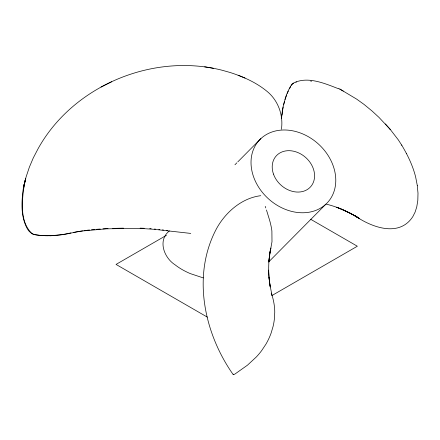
<?xml version="1.0" encoding="UTF-8"?>
<svg xmlns="http://www.w3.org/2000/svg" width="440" height="440" viewBox="0 0 440 440"><rect width="100%" height="100%" fill="white"/><g stroke="black" fill="none" stroke-linecap="round" stroke-linejoin="round"><path stroke-width="0.66" d="M271.2 293.073A113.944 65.785 0 0 1 272.432 296.764L272.673 297.512A175.269 101.189 0 0 1 274.175 304.733A154.462 89.177 0 0 1 274.747 312.395L274.307 319.611A175.307 101.211 0 0 1 273.064 326.502L271.166 332.926A165.44 95.519 0 0 1 265.936 344.168L261.673 350.587A132.979 76.775 0 0 1 256.305 356.994L247.434 365.206L235.12 373.912A10.791 6.226 0 0 1 234.476 374.27L233.305 374.655L233.233 374.149M281.424 129.256C283.492 115.407 278.278 100.766 267.471 91.729L267.454 91.718C256.652 82.682 243.584 76.824 230.274 72.54L222.079 70.23C152.757 52.596 73.095 85.778 38.17 148.544L33.281 157.933L29.365 167.162L26.081 176.996L23.766 186.335M23.579 188.815C21.928 203.44 20.201 221.782 31.543 233.145M23.238 188.876C21.764 200.134 20.917 211.981 24.706 222.893C26.318 227.227 28.364 232.326 33.039 234.009A8.476 7.75 81.8 0 0 34.617 234.509M23.282 188.639L25.564 179.097L23.694 186.511L25.328 180.153M266.437 209.979A65.621 10.126 64.1 0 1 267.284 212.647A101.525 2.877 74.5 0 0 268.912 217.921A88.248 20.9 56.3 0 1 270.27 222.701A116.787 27.165 56.7 0 1 271.26 227.056A114.78 39.039 44.2 0 1 271.893 231.077L271.992 241.742L269.615 254.947L268.818 261.976L270.072 251.834C268.109 263.466 268.296 275.391 270.248 287.007L268.983 277.283L268.576 270.105M270.941 248.05L269.929 251.763M23.733 186.406L25.751 178.31M269.451 253.209L269.577 252.846M23.683 188.556L23.716 188.463A2.277 0.764 -76.7 0 0 23.975 187.49L24.03 187.231A1.413 0.506 -75 0 0 24.096 186.28M268.68 261.916L325.892 204.182A46.206 37.07 41.9 0 0 300.724 133.111A46.206 37.07 41.9 0 0 253.583 176.841A46.206 37.07 41.9 0 0 325.881 204.171M234.944 164.758L236.863 162.816M237.826 161.849L260.898 138.567M169.406 230.929C157.382 240.251 164.027 257.818 175.065 264.803A70.367 40.623 0 0 0 190.35 273.625L203.264 277.899M292.842 83.831L292.452 84.172A8.459 6.639 6.1 0 0 291.5 85.316M293.266 83.501L293.728 83.193M166.447 235.312L116.034 264.418L207.312 317.114M271.947 295.537L357.346 246.23L310.525 219.197M101.079 87.026L111.612 81.774M295.922 82.148L296.56 81.934M83.958 230.665L86.262 230.362M87.197 230.247L89.551 229.977M91.465 229.774L95.018 229.444M96.327 229.334L100.304 229.031M102.999 228.855L108.02 228.586M112.684 228.399L123.448 228.151M50.127 235.725L61.694 234.757A147.213 134.596 -75.2 0 0 71.335 233.013A187.396 174.306 74.8 0 1 82.979 230.945L106.09 228.844L136.422 228.349A198.886 190.965 -72.6 0 1 140.454 228.426L154.319 229.328L190.751 233.42M140.118 228.146L144.215 228.289M338.613 88.704L338.707 88.71A2.277 1.37 36.7 0 1 339.592 88.946L339.818 89.067A1.413 0.808 37.6 0 1 340.637 89.788M149.765 228.624L151.173 228.729M154.473 229.02L155.424 229.114M310.64 81.081L311.603 81.18M166.584 230.335L167.618 230.445M162.437 229.878L163.471 229.988M158.807 229.471L159.847 229.587M204.655 66.803L213.538 68.321M260.755 195.69C241.78 198.028 225.665 212.152 216.639 228.437C191.681 274.906 203.88 332.97 233.139 374.512M326.513 204.204C337.975 207.009 348.783 211.91 358.809 218.081L349.965 213.076L336.699 207.218L342.788 209.644L353.348 214.968M238.15 75.251L245.014 78.062M338.388 88.693C324.462 83.347 306.779 75.537 292.485 83.617A8.476 6.677 6.3 0 0 291.527 84.766A84.607 65.445 1.3 0 0 285.752 96.993L283.157 106.442A147.213 110.963 -7.4 0 0 281.952 114.439A187.396 142.753 10.5 0 1 281.419 118.618M359.728 218.691L354.877 215.721C371.283 227.178 399.152 237.815 412.841 216.607L415.096 212.124L416.735 206.998L417.819 200.398L418 193.198L417.269 185.372M340.06 89.205L356.631 99.11L364.029 104.407L372.163 111.1L378.994 117.409L390.269 129.442L398.316 139.882L401.83 145.321M31.625 233.503L32.637 234.036A8.459 7.755 82.3 0 0 34.216 234.537M339.939 89.133L343.305 91.097M354.25 215.474L359.398 218.493M385.38 123.937L390.269 129.442L390.066 129.217M401.654 145.024C407.655 155.034 412.814 165.644 415.646 177.007L417.28 185.427M406.379 153.34L406.555 153.659M271.992 295.306L269.841 284.323L268.983 277.283M282.062 115.016A130.141 97.79 -8.8 0 1 283.184 107.008M283.641 104.825A130.141 97.79 -8.8 0 1 284.422 101.629M284.999 99.556A130.141 97.79 -8.8 0 1 285.626 97.521M285.752 97.543A84.502 65.841 4.1 0 1 286.632 95.029M287.27 93.412A84.502 65.841 4.1 0 1 288.31 91.069M289.427 88.825A84.502 65.841 4.1 0 1 290.615 86.675M73.43 232.441A188.749 175.643 75.3 0 1 82.594 230.863M70.928 232.898A130.141 118.63 -73.1 0 1 49.726 235.796M49.726 235.664A84.502 77.666 85.5 0 1 34.205 234.591M50.127 235.67A84.607 77.847 -89.9 0 1 34.606 234.57M265.227 206.371A61.32 4.868 67.7 0 1 265.755 207.928M273.488 174.108A23.1 18.535 41.9 0 0 309.639 187.77A23.1 18.535 41.9 0 0 297.061 152.24A23.1 18.535 41.9 0 0 273.488 174.108"/></g></svg>
